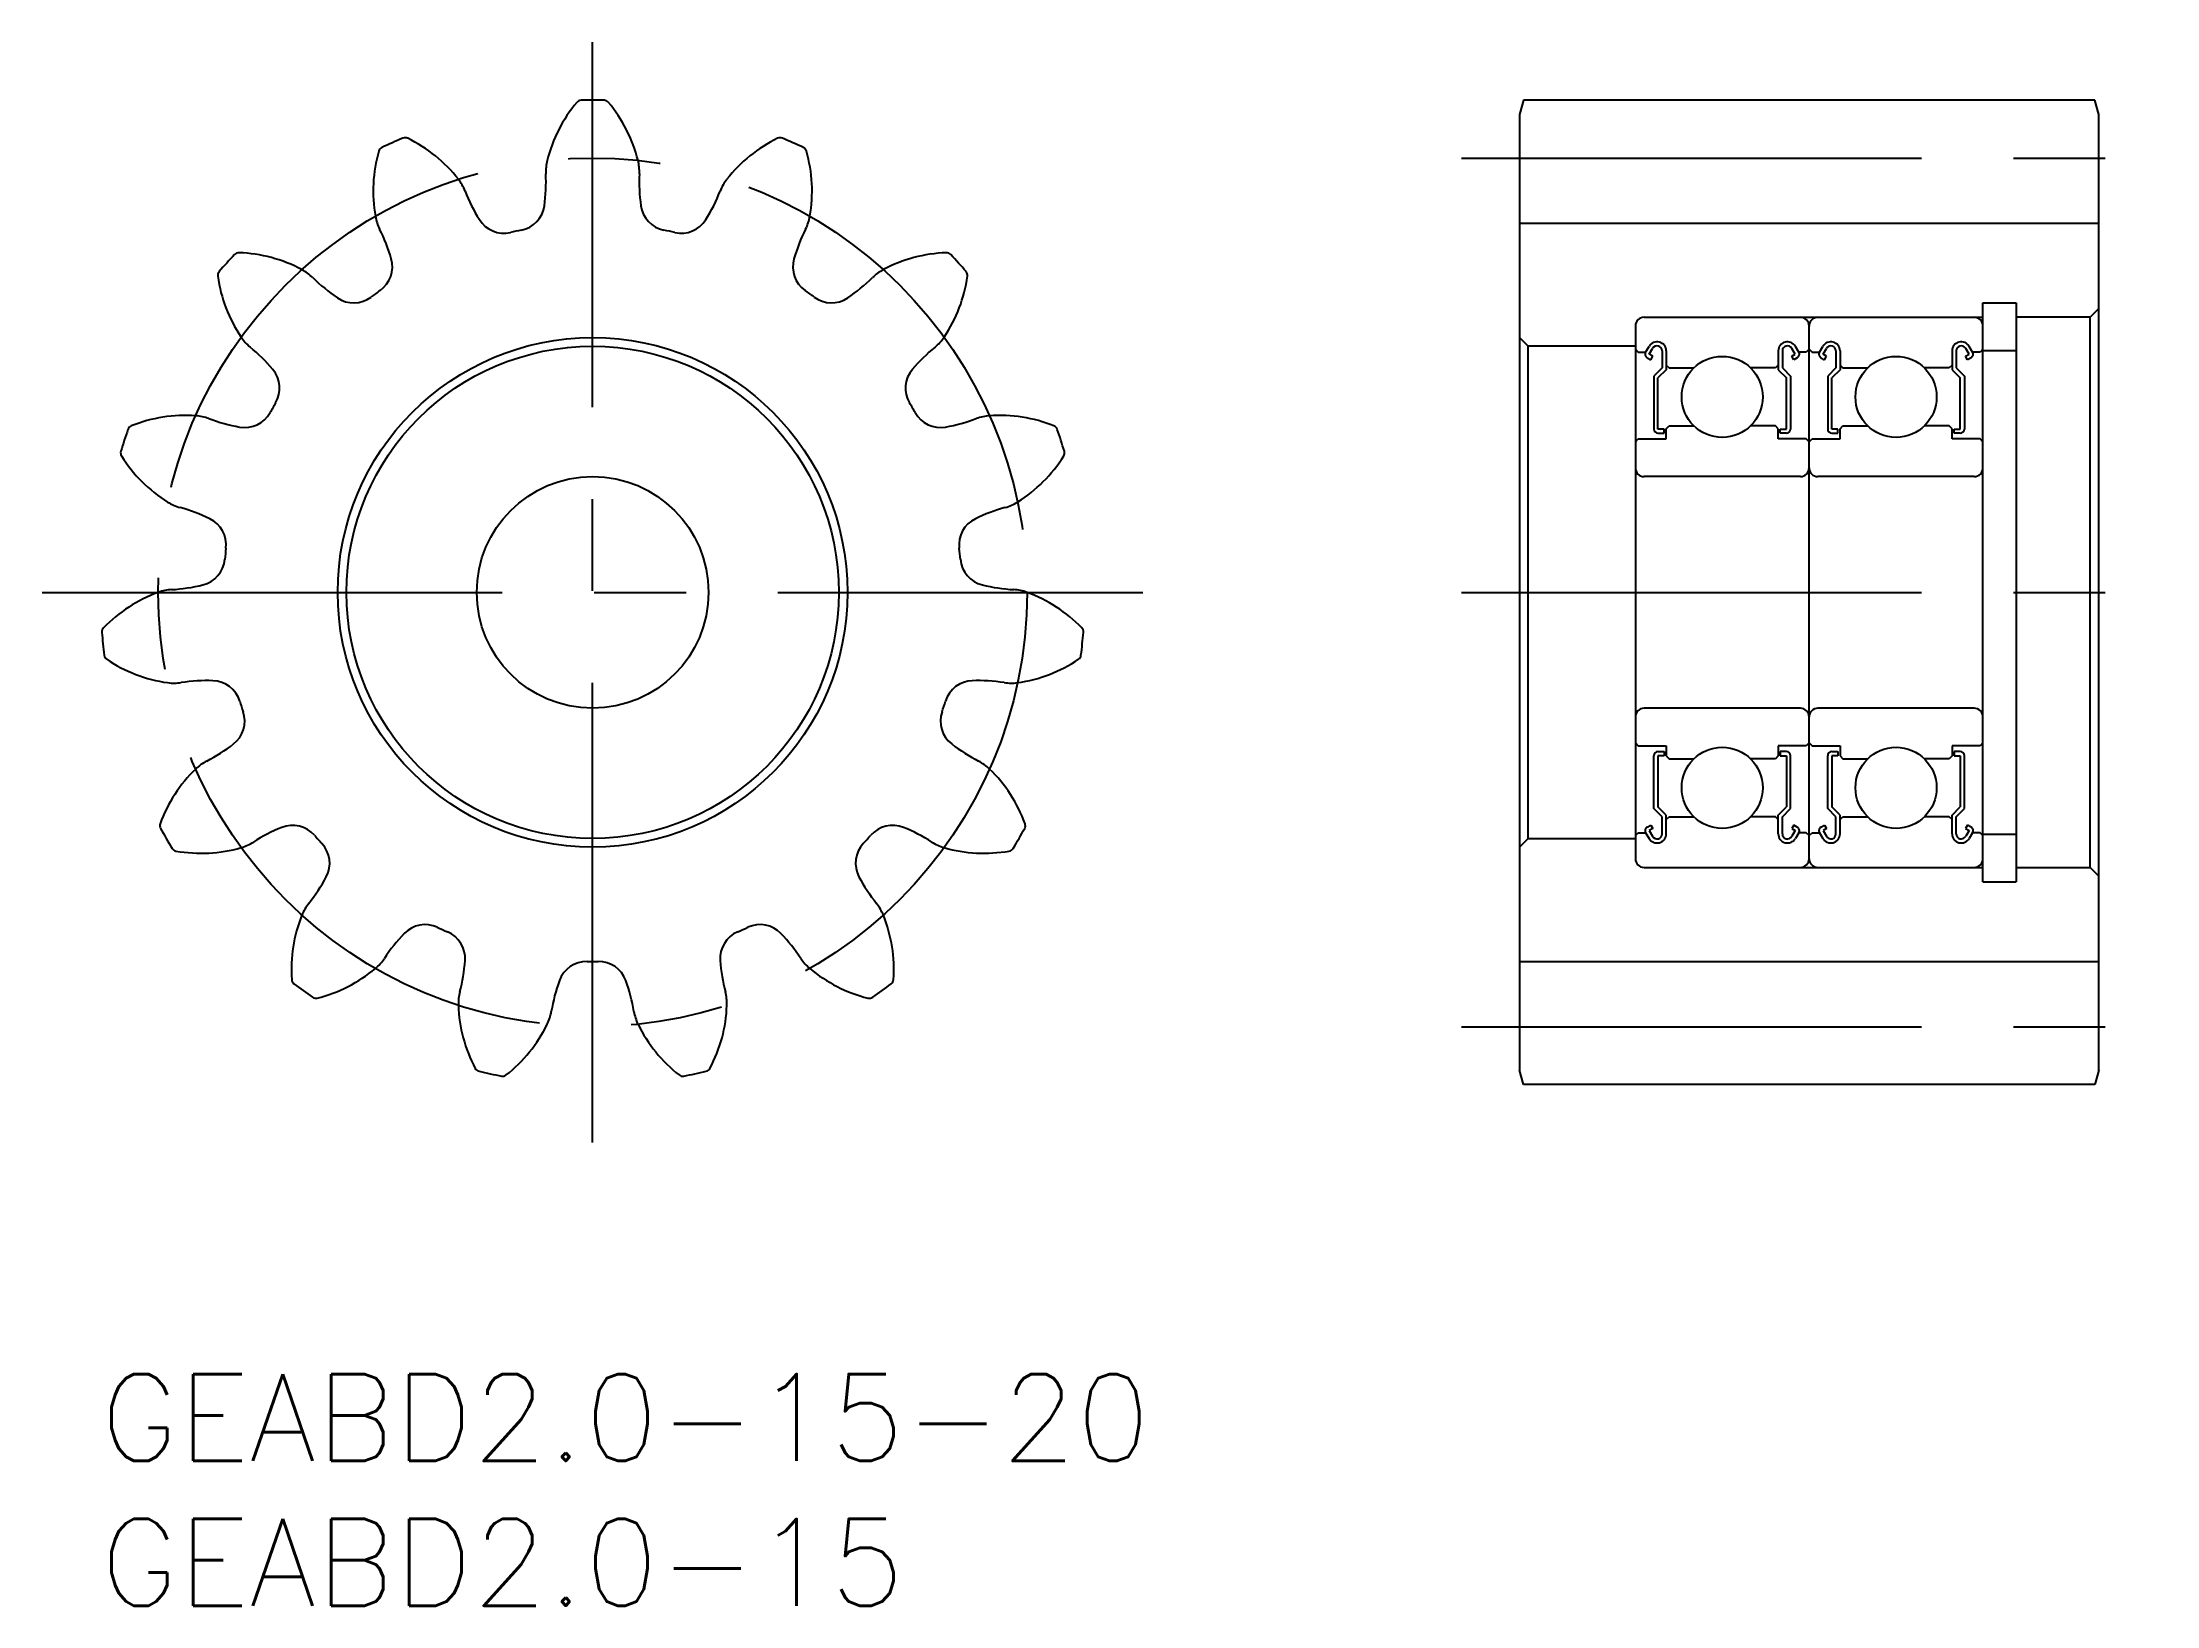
# Model space of a CAD drawing. Extents: x -2 to 71, y -8 to 46.
import ezdxf

# ---------------------------------------------------------------- set-up
doc = ezdxf.new("R2010")
doc.units = 0
doc.header["$LTSCALE"] = 0.5
doc.linetypes.add('CENTER', pattern=[50.8, 31.75, -6.35, 6.35, -6.35])
for name, color, linetype in [('MSM_CENTER', 1, 'CENTER'), ('MSM_CONTINUOUS', 7, 'CONTINUOUS'), ('MSM_PART_NUMBER', 7, 'CONTINUOUS')]:
    doc.layers.add(name, color=color, linetype=linetype)
doc.styles.get("Standard").update_dxf_attribs({"font": 'txt.shx', "height": 3, "bigfont": 'bigfont.shx'})

msp = doc.modelspace()

# ---------------------------------------------------------------- linework, layer by layer
at = {"layer": 'MSM_CENTER'}
for p, q in [((17, 8), (17, 46)), ((47, 42), (71, 42)), ((-2, 27), (36, 27)), ((47, 27), (71, 27)), ((47, 12), (71, 12))]:
    msp.add_line(p, q, dxfattribs=at)
msp.add_circle((17, 27), 15, dxfattribs=at)
at = {"layer": 'MSM_CONTINUOUS'}
for p, q in [((49.134, 44), (49, 43.5)), ((68.866, 44), (49.134, 44)), ((69, 43.5), (68.866, 44)), ((49, 43.5), (49, 10.5)), ((69, 10.5), (69, 43.5)), ((49, 39.75), (69, 39.75)), ((53.3, 36.5), (65, 36.5)), ((65, 17), (65, 37)), ((65, 37), (66.15, 37)), ((66.15, 37), (66.15, 17)), ((68.7, 36.5), (66.15, 36.5)), ((69, 36.8), (68.7, 36.5)), ((68.7, 17.5), (68.7, 36.5)), ((49.3, 35.5), (49, 35.8)), ((53, 36.2), (53, 17.8)), ((59, 17.8), (59, 36.2)), ((53, 35.5), (49.3, 35.5)), ((49.3, 18.5), (49.3, 35.5)), ((53, 35.4), (53.1, 35.3)), ((53.1, 35.3), (53.356, 35.3)), ((53.356, 35.3), (53.472, 35.496)), ((53.408, 35.106), (53.531, 35.035)), ((53.479, 35.229), (53.595, 35.425)), ((53.602, 35.158), (53.479, 35.229)), ((53.531, 35.035), (53.602, 35.158)), ((53.924, 35.337), (53.924, 34.75)), ((54.067, 35.337), (54.067, 34.691)), ((57.933, 35.337), (57.933, 34.691)), ((58.076, 35.337), (58.076, 34.75)), ((58.398, 35.158), (58.521, 35.229)), ((58.469, 35.035), (58.398, 35.158)), ((58.521, 35.229), (58.405, 35.425)), ((58.592, 35.106), (58.469, 35.035)), ((58.644, 35.3), (58.528, 35.496)), ((58.9, 35.3), (58.644, 35.3)), ((59, 35.4), (58.9, 35.3)), ((59, 35.4), (59.1, 35.3)), ((59.1, 35.3), (59.356, 35.3)), ((59.356, 35.3), (59.472, 35.496)), ((59.408, 35.106), (59.531, 35.035)), ((59.479, 35.229), (59.595, 35.425)), ((59.602, 35.158), (59.479, 35.229)), ((59.531, 35.035), (59.602, 35.158)), ((59.924, 35.337), (59.924, 34.75)), ((60.067, 35.337), (60.067, 34.691)), ((63.933, 35.337), (63.933, 34.691)), ((64.076, 35.337), (64.076, 34.75)), ((64.398, 35.158), (64.521, 35.229)), ((64.469, 35.035), (64.398, 35.158)), ((64.521, 35.229), (64.405, 35.425)), ((64.592, 35.106), (64.469, 35.035)), ((64.644, 35.3), (64.528, 35.496)), ((64.9, 35.3), (64.644, 35.3)), ((65, 35.4), (64.9, 35.3)), ((65, 35.35), (66.15, 35.35)), ((53.924, 34.75), (53.64, 34.466)), ((53.64, 34.466), (53.64, 32.642)), ((54.067, 34.691), (53.782, 34.407)), ((53.782, 32.642), (53.782, 34.407)), ((54.067, 34.85), (54.167, 34.75)), ((54.167, 34.75), (55.02, 34.75)), ((57.833, 34.75), (56.98, 34.75)), ((57.933, 34.85), (57.833, 34.75)), ((57.933, 34.691), (58.218, 34.407)), ((58.076, 34.75), (58.36, 34.466)), ((58.218, 32.642), (58.218, 34.407)), ((58.36, 34.466), (58.36, 32.642)), ((59.924, 34.75), (59.64, 34.466)), ((59.64, 34.466), (59.64, 32.642)), ((60.067, 34.691), (59.782, 34.407)), ((59.782, 32.642), (59.782, 34.407)), ((60.067, 34.85), (60.167, 34.75)), ((60.167, 34.75), (61.02, 34.75)), ((63.833, 34.75), (62.98, 34.75)), ((63.933, 34.85), (63.833, 34.75)), ((63.933, 34.691), (64.218, 34.407)), ((64.076, 34.75), (64.36, 34.466)), ((64.218, 32.642), (64.218, 34.407)), ((64.36, 34.466), (64.36, 32.642)), ((65, 33.9), (65, 33.9)), ((53, 32.2), (53.1, 32.3)), ((53.1, 32.3), (54.067, 32.3)), ((53.996, 32.642), (53.782, 32.642)), ((53.782, 32.5), (53.996, 32.5)), ((53.996, 32.5), (53.996, 32.642)), ((54.067, 32.65), (54.167, 32.75)), ((54.067, 32.3), (54.067, 32.65)), ((54.167, 32.75), (55.02, 32.75)), ((57.833, 32.75), (56.98, 32.75)), ((57.933, 32.65), (57.833, 32.75)), ((57.933, 32.3), (57.933, 32.65)), ((58.9, 32.3), (57.933, 32.3)), ((58.004, 32.642), (58.218, 32.642)), ((58.004, 32.5), (58.004, 32.642)), ((58.218, 32.5), (58.004, 32.5)), ((59, 32.2), (58.9, 32.3)), ((59, 32.2), (59.1, 32.3)), ((59.1, 32.3), (60.067, 32.3)), ((59.996, 32.642), (59.782, 32.642)), ((59.782, 32.5), (59.996, 32.5)), ((59.996, 32.5), (59.996, 32.642)), ((60.067, 32.65), (60.167, 32.75)), ((60.067, 32.3), (60.067, 32.65)), ((60.167, 32.75), (61.02, 32.75)), ((63.833, 32.75), (62.98, 32.75)), ((63.933, 32.65), (63.833, 32.75)), ((63.933, 32.3), (63.933, 32.65)), ((64.9, 32.3), (63.933, 32.3)), ((64.004, 32.5), (64.004, 32.642)), ((64.004, 32.642), (64.218, 32.642)), ((64.218, 32.5), (64.004, 32.5)), ((65, 32.2), (64.9, 32.3)), ((65, 31.6), (65, 31.6)), ((58.7, 31), (53.3, 31)), ((64.7, 31), (59.3, 31)), ((58.7, 23), (53.3, 23)), ((64.7, 23), (59.3, 23)), ((53, 21.8), (53.1, 21.7)), ((53.1, 21.7), (54.067, 21.7)), ((53.64, 19.534), (53.64, 21.358)), ((53.782, 21.5), (53.996, 21.5)), ((53.782, 21.358), (53.782, 19.593)), ((53.996, 21.358), (53.782, 21.358)), ((53.996, 21.5), (53.996, 21.358)), ((54.067, 21.7), (54.067, 21.35)), ((54.067, 21.35), (54.167, 21.25)), ((54.167, 21.25), (55.02, 21.25)), ((57.833, 21.25), (56.98, 21.25)), ((57.933, 21.35), (57.833, 21.25)), ((57.933, 21.7), (57.933, 21.35)), ((58.9, 21.7), (57.933, 21.7)), ((58.004, 21.5), (58.004, 21.358)), ((58.218, 21.5), (58.004, 21.5)), ((58.004, 21.358), (58.218, 21.358)), ((58.218, 21.358), (58.218, 19.593)), ((58.36, 19.534), (58.36, 21.358)), ((59, 21.8), (58.9, 21.7)), ((59, 21.8), (59.1, 21.7)), ((59.1, 21.7), (60.067, 21.7)), ((59.64, 19.534), (59.64, 21.358)), ((59.782, 21.5), (59.996, 21.5)), ((59.996, 21.358), (59.782, 21.358)), ((59.782, 21.358), (59.782, 19.593)), ((59.996, 21.5), (59.996, 21.358)), ((60.067, 21.7), (60.067, 21.35)), ((60.067, 21.35), (60.167, 21.25)), ((60.167, 21.25), (61.02, 21.25)), ((63.833, 21.25), (62.98, 21.25)), ((63.933, 21.35), (63.833, 21.25)), ((64.9, 21.7), (63.933, 21.7)), ((63.933, 21.7), (63.933, 21.35)), ((64.218, 21.5), (64.004, 21.5)), ((64.004, 21.5), (64.004, 21.358)), ((64.004, 21.358), (64.218, 21.358)), ((64.218, 21.358), (64.218, 19.593)), ((64.36, 19.534), (64.36, 21.358)), ((65, 21.8), (64.9, 21.7)), ((53.924, 19.25), (53.64, 19.534)), ((54.067, 19.309), (53.782, 19.593)), ((53.924, 18.663), (53.924, 19.25)), ((54.067, 18.663), (54.067, 19.309)), ((54.067, 19.15), (54.167, 19.25)), ((54.167, 19.25), (55.02, 19.25)), ((57.833, 19.25), (56.98, 19.25)), ((57.933, 19.15), (57.833, 19.25)), ((57.933, 19.309), (58.218, 19.593)), ((57.933, 18.663), (57.933, 19.309)), ((58.076, 19.25), (58.36, 19.534)), ((58.076, 18.663), (58.076, 19.25)), ((59.924, 19.25), (59.64, 19.534)), ((60.067, 19.309), (59.782, 19.593)), ((59.924, 18.663), (59.924, 19.25)), ((60.067, 18.663), (60.067, 19.309)), ((60.067, 19.15), (60.167, 19.25)), ((60.167, 19.25), (61.02, 19.25)), ((63.833, 19.25), (62.98, 19.25)), ((63.933, 19.15), (63.833, 19.25)), ((63.933, 19.309), (64.218, 19.593)), ((63.933, 18.663), (63.933, 19.309)), ((64.076, 19.25), (64.36, 19.534)), ((64.076, 18.663), (64.076, 19.25)), ((49, 18.2), (49.3, 18.5)), ((49.3, 18.5), (53, 18.5)), ((53, 18.6), (53.1, 18.7)), ((53.1, 18.7), (53.356, 18.7)), ((53.356, 18.7), (53.472, 18.504)), ((53.408, 18.894), (53.531, 18.965)), ((53.602, 18.842), (53.479, 18.771)), ((53.479, 18.771), (53.595, 18.575)), ((53.531, 18.965), (53.602, 18.842)), ((58.469, 18.965), (58.398, 18.842)), ((58.398, 18.842), (58.521, 18.771)), ((58.521, 18.771), (58.405, 18.575)), ((58.592, 18.894), (58.469, 18.965)), ((58.644, 18.7), (58.528, 18.504)), ((58.9, 18.7), (58.644, 18.7)), ((59, 18.6), (58.9, 18.7)), ((59, 18.6), (59.1, 18.7)), ((59.1, 18.7), (59.356, 18.7)), ((59.356, 18.7), (59.472, 18.504)), ((59.408, 18.894), (59.531, 18.965)), ((59.602, 18.842), (59.479, 18.771)), ((59.479, 18.771), (59.595, 18.575)), ((59.531, 18.965), (59.602, 18.842)), ((64.469, 18.965), (64.398, 18.842)), ((64.398, 18.842), (64.521, 18.771)), ((64.521, 18.771), (64.405, 18.575)), ((64.592, 18.894), (64.469, 18.965)), ((64.644, 18.7), (64.528, 18.504)), ((64.9, 18.7), (64.644, 18.7)), ((65, 18.6), (64.9, 18.7)), ((65, 18.65), (66.15, 18.65)), ((53.3, 17.5), (65, 17.5)), ((65, 17), (66.15, 17)), ((66.15, 17.5), (68.7, 17.5)), ((68.7, 17.5), (69, 17.2)), ((49, 14.25), (69, 14.25)), ((49.134, 10), (49, 10.5)), ((69, 10.5), (68.866, 10)), ((68.866, 10), (49.134, 10))]:
    msp.add_line(p, q, dxfattribs=at)
for centre, radius in [((17, 27), 8.8), ((17, 27), 8.5), ((56, 33.75), 1.4), ((62, 33.75), 1.4), ((17, 27), 4), ((56, 20.25), 1.4), ((62, 20.25), 1.4)]:
    msp.add_circle(centre, radius, dxfattribs=at)
for centre, radius, start, end in [((20.284, 40.708), 5, 139.97151, 166), ((16.608, 43.795), 0.2, 91.33676, 139.97151), ((17, 27), 17, 88.66323, 91.33677), ((17.392, 43.795), 0.2, 40.02848, 88.66323), ((13.716, 40.708), 5, 14, 40.02849), ((9.811, 42.184), 0.2, 115.33677, 163.97151), ((17, 27), 17, 112.66323, 115.33677), ((10.527, 42.503), 0.2, 64.02848, 112.66323), ((8.425, 38.188), 5, 38, 64.02849), ((25.575, 38.188), 5, 115.97151, 142), ((23.473, 42.503), 0.2, 67.33677, 115.97151), ((17, 27), 17, 64.66323, 67.33677), ((24.189, 42.184), 0.2, 16.02848, 64.66323), ((14.424, 40.859), 5, 163.97151, 190), ((17, 41.527), 1.616, 165.99999, 182.62795), ((17, 41.527), 1.616, 357.37205, 14.00001), ((19.576, 40.859), 5, 350, 16.02849), ((11.091, 40.271), 1.616, 21.37205, 38.00001), ((9.392, 41.178), 6, 352.1081, 2.62796), ((24.608, 41.178), 6, 177.37204, 187.8919), ((22.909, 40.271), 1.616, 141.99999, 158.62795), ((18.184, 43.046), 6, 201.37204, 211.8919), ((14.345, 40.491), 1, 281.13438, 352.1081), ((19.655, 40.491), 1, 187.8919, 258.86562), ((15.816, 43.046), 6, 328.1081, 338.62796), ((11.091, 40.271), 1.616, 189.99999, 206.62795), ((4.283, 36.858), 6, 16.1081, 26.62796), ((13.938, 40.405), 1, 211.8919, 282.86563), ((17, 27), 12.75, 101.13438, 102.86562), ((17, 27), 12.75, 77.13438, 78.86562), ((20.062, 40.405), 1, 257.13438, 328.1081), ((29.717, 36.858), 6, 153.37204, 163.8919), ((22.909, 40.271), 1.616, 333.37205, 350.00001), ((4.781, 38.53), 0.2, 88.02848, 136.66323), ((4.616, 33.732), 5, 62, 88.02849), ((29.384, 33.732), 5, 91.97151, 118), ((29.219, 38.53), 0.2, 43.33677, 91.97151), ((4.256, 37.947), 0.2, 139.33677, 187.97151), ((17, 27), 17, 136.66323, 139.33677), ((6.204, 36.72), 1.616, 45.37205, 62.00001), ((9.087, 38.245), 1, 305.13438, 16.1081), ((24.913, 38.245), 1, 163.8919, 234.86561), ((27.796, 36.72), 1.616, 117.99999, 134.62795), ((17, 27), 17, 40.66323, 43.33677), ((29.744, 37.947), 0.2, 352.02848, 40.66323), ((9.01, 38.613), 5, 187.97151, 214), ((11.555, 42.141), 6, 225.37204, 235.8919), ((17, 27), 12.75, 125.13438, 126.86562), ((17, 27), 12.75, 53.13438, 54.86562), ((22.445, 42.141), 6, 304.1081, 314.62796), ((24.99, 38.613), 5, 326, 352.02849), ((8.751, 38.001), 1, 235.8919, 306.86563), ((25.249, 38.001), 1, 233.13438, 304.1081), ((6.204, 36.72), 1.616, 213.99999, 230.62795), ((27.796, 36.72), 1.616, 309.37205, 326.00001), ((53.3, 36.2), 0.3, 90, 180), ((58.7, 36.2), 0.3, 0, 90), ((59.3, 36.2), 0.3, 90, 180), ((64.7, 36.2), 0.3, 0, 90), ((1.373, 30.833), 6, 40.1081, 50.62796), ((32.627, 30.833), 6, 129.37204, 139.8919), ((53.479, 35.229), 0.142, 149.99035, 240.00186), ((53.748, 35.337), 0.319, 0, 150.00027), ((53.748, 35.337), 0.177, 0, 150.00316), ((58.252, 35.337), 0.319, 29.99973, 180), ((58.252, 35.337), 0.177, 29.99684, 180), ((58.521, 35.229), 0.142, 299.99814, 30.00965), ((59.479, 35.229), 0.142, 149.99035, 240.00186), ((59.748, 35.337), 0.319, 0, 150.00027), ((59.748, 35.337), 0.177, 0, 150.00316), ((64.252, 35.337), 0.319, 29.99973, 180), ((64.252, 35.337), 0.177, 29.99684, 180), ((64.521, 35.229), 0.142, 299.99814, 30.00965), ((5.197, 34.054), 1, 329.13438, 40.1081), ((28.803, 34.054), 1, 139.8919, 210.86561), ((2.948, 28.113), 5, 86, 112.02849), ((3.184, 31.489), 1.616, 69.37205, 86.00001), ((5.867, 38.617), 6, 249.37204, 259.8919), ((4.99, 33.694), 1, 259.8919, 330.86563), ((17, 27), 12.75, 149.13438, 150.86562), ((17, 27), 12.75, 29.13438, 30.86562), ((29.01, 33.694), 1, 209.13438, 280.1081), ((28.133, 38.617), 6, 280.1081, 290.62796), ((30.816, 31.489), 1.616, 93.99999, 110.62795), ((31.052, 28.113), 5, 67.97151, 94), ((17, 27), 17, 160.66323, 163.33677), ((1.148, 32.563), 0.2, 112.02848, 160.66323), ((32.852, 32.563), 0.2, 19.33677, 67.97151), ((17, 27), 17, 16.66323, 19.33677), ((53.782, 32.642), 0.142, 180.00005, 270.00003), ((58.218, 32.642), 0.142, 269.99997, 359.99995), ((59.782, 32.642), 0.142, 180.00005, 270.00003), ((64.218, 32.642), 0.142, 269.99997, 359.99995), ((0.905, 31.817), 0.2, 163.33677, 211.97151), ((4.977, 34.359), 5, 211.97151, 238), ((29.023, 34.359), 5, 302, 328.02849), ((33.095, 31.817), 0.2, 328.02848, 16.66323), ((53.3, 31.3), 0.3, 180, 270), ((58.7, 31.3), 0.3, 270, 0), ((59.3, 31.3), 0.3, 180, 270), ((64.7, 31.3), 0.3, 270, 0), ((3.184, 31.489), 1.616, 237.99999, 254.62795), ((1.165, 24.146), 6, 64.1081, 74.62796), ((32.835, 24.146), 6, 105.37204, 115.8919), ((30.816, 31.489), 1.616, 285.37205, 302.00001), ((3.349, 28.644), 1, 353.13438, 64.1081), ((30.651, 28.644), 1, 115.8919, 186.86561), ((17, 27), 12.75, 173.13438, 174.86562), ((17, 27), 12.75, 5.13438, 6.86562), ((3.305, 28.231), 1, 283.8919, 354.86563), ((30.695, 28.231), 1, 185.13438, 256.1081), ((2.553, 25.482), 1.616, 93.37205, 110.00001), ((2.105, 33.084), 6, 273.37204, 283.8919), ((31.895, 33.084), 6, 256.1081, 266.62796), ((31.447, 25.482), 1.616, 69.99999, 86.62795), ((3.71, 22.302), 5, 110, 136.02849), ((30.29, 22.302), 5, 43.97151, 70), ((0.256, 25.634), 0.2, 136.02848, 184.66323), ((17, 27), 17, 184.66323, 187.33677), ((17, 27), 17, 352.66323, 355.33677), ((33.744, 25.634), 0.2, 355.33677, 43.97151), ((0.338, 24.855), 0.2, 187.33677, 235.97151), ((33.662, 24.855), 0.2, 304.02848, 352.66323), ((3.024, 28.833), 5, 235.97151, 262), ((30.976, 28.833), 5, 278, 304.02849), ((2.553, 25.482), 1.616, 261.99999, 278.62795), ((3.695, 17.952), 6, 88.1081, 98.62796), ((3.86, 22.949), 1, 17.13439, 88.1081), ((30.14, 22.949), 1, 91.8919, 162.86561), ((30.305, 17.952), 6, 81.37204, 91.8919), ((31.447, 25.482), 1.616, 261.37205, 278.00001), ((3.989, 22.554), 1, 307.8919, 18.86563), ((17, 27), 12.75, 197.13438, 198.86562), ((30.011, 22.554), 1, 161.13438, 232.1081), ((17, 27), 12.75, 341.13438, 342.86562), ((53.3, 22.7), 0.3, 90, 180), ((58.7, 22.7), 0.3, 0, 90), ((59.3, 22.7), 0.3, 90, 180), ((64.7, 22.7), 0.3, 0, 90), ((4.419, 19.737), 1.616, 117.37205, 134.00001), ((0.918, 26.5), 6, 297.37204, 307.8919), ((33.082, 26.5), 6, 232.1081, 242.62796), ((29.581, 19.737), 1.616, 45.99999, 62.62795), ((53.782, 21.358), 0.142, 89.99997, 179.99995), ((58.218, 21.358), 0.142, 0.00005, 90.00003), ((59.782, 21.358), 0.142, 89.99997, 179.99995), ((64.218, 21.358), 0.142, 0.00005, 90.00003), ((6.77, 17.302), 5, 134, 160.02849), ((27.23, 17.302), 5, 19.97151, 46), ((2.259, 18.942), 0.2, 160.02848, 208.66323), ((31.741, 18.942), 0.2, 331.33677, 19.97151), ((17, 27), 17, 208.66323, 211.33677), ((4.419, 19.737), 1.616, 285.99999, 302.62795), ((8.526, 13.322), 6, 112.1081, 122.62796), ((6.644, 17.955), 1, 41.13438, 112.1081), ((17, 27), 12.75, 221.13438, 222.86562), ((6.922, 17.646), 1, 331.8919, 42.86563), ((27.078, 17.646), 1, 137.13438, 208.1081), ((17, 27), 12.75, 317.13438, 318.86562), ((27.356, 17.955), 1, 67.8919, 138.86561), ((25.474, 13.322), 6, 57.37204, 67.8919), ((29.581, 19.737), 1.616, 237.37205, 254.00001), ((17, 27), 17, 328.66323, 331.33677), ((53.479, 18.771), 0.142, 119.99814, 210.00965), ((53.748, 18.663), 0.319, 209.99973, 0), ((53.748, 18.663), 0.177, 209.99684, 0), ((58.252, 18.663), 0.319, 180, 330.00027), ((58.252, 18.663), 0.177, 180, 330.00316), ((58.521, 18.771), 0.142, 329.99035, 60.00186), ((59.479, 18.771), 0.142, 119.99814, 210.00965), ((59.748, 18.663), 0.319, 209.99973, 0), ((59.748, 18.663), 0.177, 209.99684, 0), ((64.252, 18.663), 0.319, 180, 330.00027), ((64.252, 18.663), 0.177, 180, 330.00316), ((64.521, 18.771), 0.142, 329.99035, 60.00186), ((2.651, 18.263), 0.2, 211.33677, 259.97151), ((3.487, 22.99), 5, 259.97151, 286), ((30.513, 22.99), 5, 254, 280.02849), ((31.349, 18.263), 0.2, 280.02848, 328.66323), ((53.3, 17.8), 0.3, 180, 270), ((58.7, 17.8), 0.3, 270, 0), ((59.3, 17.8), 0.3, 180, 270), ((64.7, 17.8), 0.3, 270, 0), ((2.512, 20.002), 6, 321.37204, 331.8919), ((31.488, 20.002), 6, 208.1081, 218.62796), ((8.461, 15.247), 1.616, 141.37205, 158.00001), ((25.539, 15.247), 1.616, 21.99999, 38.62795), ((11.599, 13.98), 5, 158, 184.02849), ((11.218, 14.525), 1, 65.13438, 136.1081), ((17, 27), 12.75, 245.13438, 246.86562), ((17, 27), 12.75, 293.13438, 294.86562), ((22.782, 14.525), 1, 43.8919, 114.86562), ((22.401, 13.98), 5, 355.97151, 22), ((14.821, 11.058), 6, 136.1081, 146.62796), ((11.598, 14.356), 1, 355.8919, 66.86563), ((22.402, 14.356), 1, 113.13438, 184.1081), ((19.179, 11.058), 6, 33.37204, 43.8919), ((6.286, 17.84), 5, 283.97151, 310), ((8.461, 15.247), 1.616, 309.99999, 326.62795), ((6.611, 14.714), 6, 345.37204, 355.8919), ((16.792, 13.252), 1, 89.13438, 160.1081), ((17, 27), 12.75, 269.13438, 270.86562), ((17.208, 13.252), 1, 19.8919, 90.86563), ((27.389, 14.714), 6, 184.1081, 194.62796), ((25.539, 15.247), 1.616, 213.37205, 230.00001), ((27.714, 17.84), 5, 230, 256.02849), ((6.811, 13.643), 0.2, 184.02848, 232.66323), ((17, 27), 17, 232.66323, 235.33677), ((13.98, 12.791), 1.616, 165.37205, 182.00001), ((21.494, 11.55), 6, 160.1081, 170.62796), ((12.506, 11.55), 6, 9.37204, 19.8919), ((20.02, 12.791), 1.616, 357.99999, 14.62795), ((17, 27), 17, 304.66323, 307.33677), ((27.189, 13.643), 0.2, 307.33677, 355.97151), ((7.445, 13.182), 0.2, 235.33677, 283.97151), ((17.362, 12.909), 5, 182, 208.02849), ((13.98, 12.791), 1.616, 333.99999, 350.62795), ((20.02, 12.791), 1.616, 189.37205, 206.00001), ((16.638, 12.909), 5, 331.97151, 358), ((26.555, 13.182), 0.2, 256.02848, 304.66323), ((10.938, 14.274), 5, 307.97151, 334), ((23.062, 14.274), 5, 206, 232.02849), ((13.125, 10.653), 0.2, 208.02848, 256.66323), ((17, 27), 17, 256.66323, 259.33677), ((13.891, 10.49), 0.2, 259.33677, 307.97151), ((20.109, 10.49), 0.2, 232.02848, 280.66323), ((17, 27), 17, 280.66323, 283.33677), ((20.875, 10.653), 0.2, 283.33677, 331.97151)]:
    msp.add_arc(centre, radius, start, end, dxfattribs=at)

# ---------------------------------------------------------------- texts
at = {"layer": 'MSM_PART_NUMBER', "linetype": 'CONTINUOUS'}
for s, p in [('GEABD2.0-15-20', (0, -3)), ('GEABD2.0-15', (0, -8))]:
    msp.add_text(s, height=3, dxfattribs=at).set_placement(p)

doc.saveas('drawing.dxf')
